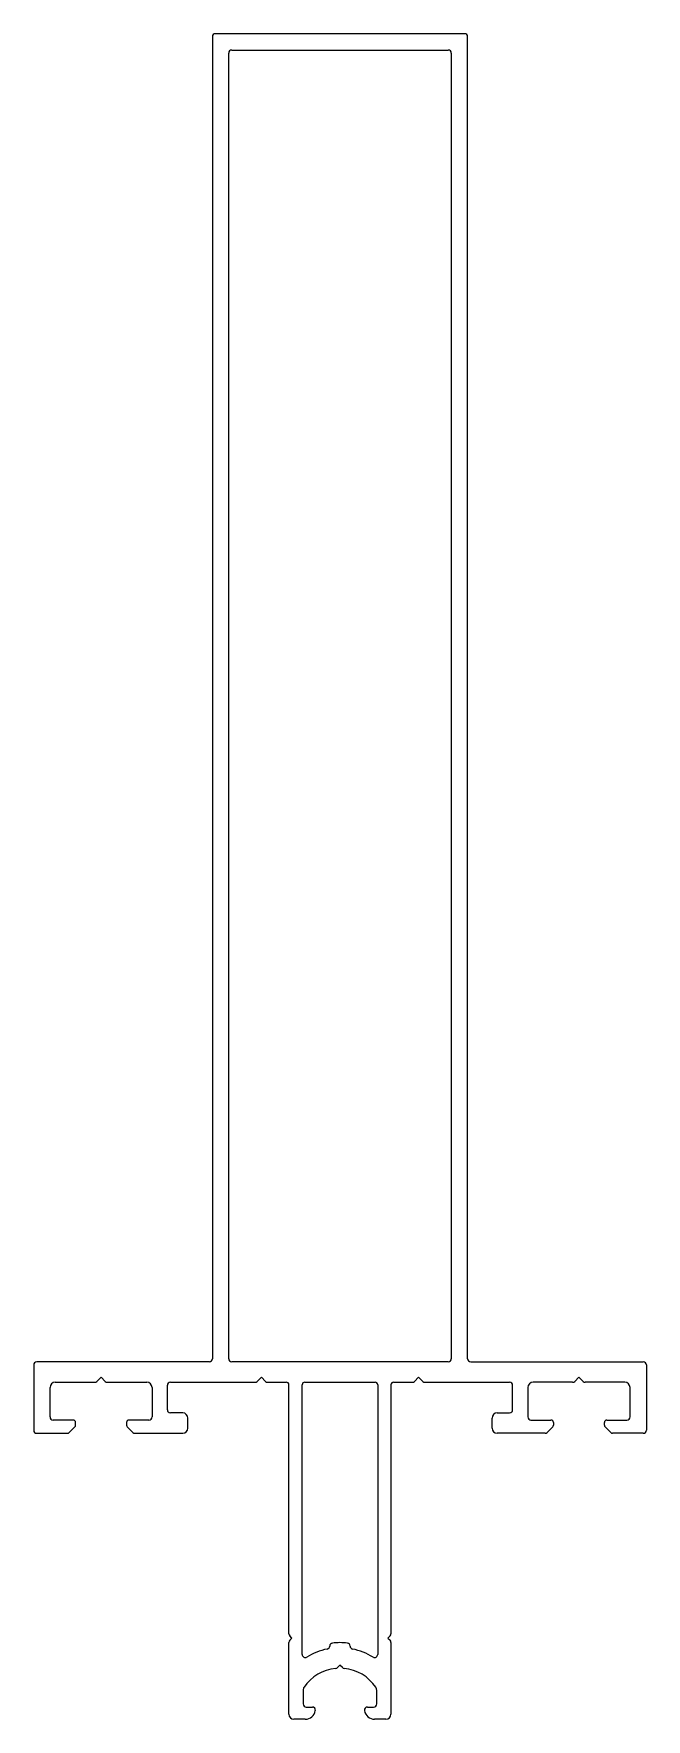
# Model space of a CAD drawing. Extents: x 821 to 881, y 447 to 612.
import ezdxf

# ---------------------------------------------------------------- set-up
doc = ezdxf.new("R2010")
doc.units = 0
doc.layers.get('0').update_dxf_attribs({"linetype": 'CONTINUOUS'})

msp = doc.modelspace()

# ---------------------------------------------------------------- linework, layer by layer
at = {"color": 0}
for p, q in [((838.62, 611.63), (838.62, 482.23)), ((863.32, 611.93), (838.92, 611.93)), ((863.62, 482.23), (863.62, 611.63)), ((840.22, 482.23), (840.22, 610.03)), ((840.52, 610.33), (861.72, 610.33)), ((862.02, 610.03), (862.02, 482.23)), ((838.32, 481.93), (821.42, 481.93)), ((861.72, 481.93), (840.52, 481.93)), ((863.92, 481.93), (880.82, 481.93)), ((821.12, 481.63), (821.12, 475.23)), ((827.3, 480.01), (827.71, 480.43)), ((827.71, 480.43), (828.13, 480.01)), ((843.01, 480.01), (843.42, 480.43)), ((843.42, 480.43), (843.83, 480.01)), ((858.4, 480.01), (858.81, 480.43)), ((858.81, 480.43), (859.22, 480.01)), ((874.52, 480.43), (874.11, 480.01)), ((874.93, 480.01), (874.52, 480.43)), ((881.12, 481.63), (881.12, 475.23)), ((822.72, 476.53), (822.72, 479.43)), ((823.22, 479.93), (827.09, 479.93)), ((828.34, 479.93), (832.21, 479.93)), ((832.71, 479.43), (832.71, 476.53)), ((834.21, 477.23), (834.21, 479.63)), ((834.51, 479.93), (842.79, 479.93)), ((844.04, 479.93), (845.86, 479.93)), ((846.11, 455.31), (846.11, 479.68)), ((847.41, 453.29), (847.41, 479.68)), ((847.66, 479.93), (854.56, 479.93)), ((854.81, 479.68), (854.81, 453.29)), ((856.11, 479.68), (856.11, 455.31)), ((856.36, 479.93), (858.19, 479.93)), ((859.44, 479.93), (867.72, 479.93)), ((868.02, 477.23), (868.02, 479.63)), ((869.52, 479.43), (869.52, 476.53)), ((873.9, 479.93), (870.02, 479.93)), ((879.02, 479.93), (875.14, 479.93)), ((879.52, 476.53), (879.52, 479.43)), ((835.71, 476.93), (834.51, 476.93)), ((866.52, 476.93), (867.72, 476.93)), ((824.97, 476.23), (823.02, 476.23)), ((824.59, 475), (825.15, 475.55)), ((825.22, 475.73), (825.22, 475.98)), ((830.21, 475.98), (830.21, 475.73)), ((830.28, 475.55), (830.84, 475)), ((832.41, 476.23), (830.46, 476.23)), ((836.21, 475.43), (836.21, 476.43)), ((866.02, 475.43), (866.02, 476.43)), ((869.82, 476.23), (871.77, 476.23)), ((871.95, 475.55), (871.4, 475)), ((872.02, 475.98), (872.02, 475.73)), ((877.01, 475.73), (877.01, 475.98)), ((877.64, 475), (877.09, 475.55)), ((877.26, 476.23), (879.22, 476.23)), ((821.42, 474.93), (824.42, 474.93)), ((831.01, 474.93), (835.71, 474.93)), ((871.22, 474.93), (866.52, 474.93)), ((880.82, 474.93), (877.82, 474.93)), ((846.11, 447.44), (846.11, 454.47)), ((846.41, 454.89), (846.2, 455.1)), ((846.2, 454.68), (846.41, 454.89)), ((856.03, 455.1), (855.81, 454.89)), ((855.81, 454.89), (856.03, 454.68)), ((856.11, 454.47), (856.11, 447.44)), ((851.11, 452.24), (850.88, 452.01)), ((851.35, 452.01), (851.11, 452.24)), ((847.51, 449.79), (847.51, 448.44)), ((854.71, 448.44), (854.71, 449.79)), ((847.81, 448.14), (848.41, 448.14)), ((853.82, 448.14), (854.41, 448.14)), ((847.71, 446.94), (846.61, 446.94)), ((855.61, 446.94), (854.51, 446.94))]:
    msp.add_line(p, q, dxfattribs=at)
for centre, radius, start, end in [((838.92, 611.63), 0.3, 90, 180), ((863.32, 611.63), 0.3, 0, 90), ((840.52, 610.03), 0.3, 90, 180), ((861.72, 610.03), 0.3, 0, 90), ((821.42, 481.63), 0.3, 90, 180), ((838.32, 482.23), 0.3, 270, 0), ((840.52, 482.23), 0.3, 180, 270), ((861.72, 482.23), 0.3, 270, 0), ((863.92, 482.23), 0.3, 180, 270), ((880.82, 481.63), 0.3, 0, 90), ((823.22, 479.43), 0.5, 90, 180), ((827.09, 480.23), 0.3, 270, 315), ((828.34, 480.23), 0.3, 225, 270), ((832.21, 479.43), 0.5, 0, 90), ((834.51, 479.63), 0.3, 90, 180), ((842.79, 480.23), 0.3, 270, 315), ((844.04, 480.23), 0.3, 225, 270), ((845.86, 479.68), 0.25, 0, 90), ((847.66, 479.68), 0.25, 90, 180), ((854.56, 479.68), 0.25, 0, 90), ((856.36, 479.68), 0.25, 90, 180), ((858.19, 480.23), 0.3, 270, 315), ((859.44, 480.23), 0.3, 225, 270), ((867.72, 479.63), 0.3, 0, 90), ((870.02, 479.43), 0.5, 90, 180), ((873.9, 480.23), 0.3, 270, 315), ((875.14, 480.23), 0.3, 225, 270), ((879.02, 479.43), 0.5, 0, 90), ((834.51, 477.23), 0.3, 180, 270), ((835.71, 476.43), 0.5, 0, 90), ((866.52, 476.43), 0.5, 90, 180), ((867.72, 477.23), 0.3, 270, 0), ((821.42, 475.23), 0.3, 180, 270), ((823.02, 476.53), 0.3, 180, 270), ((824.97, 475.98), 0.25, 0, 90), ((824.97, 475.73), 0.25, 315, 0), ((830.46, 475.98), 0.25, 90, 180), ((830.46, 475.73), 0.25, 180, 225), ((832.41, 476.53), 0.3, 270, 0), ((835.71, 475.43), 0.5, 270, 0), ((866.52, 475.43), 0.5, 180, 270), ((869.82, 476.53), 0.3, 180, 270), ((871.77, 475.98), 0.25, 0, 90), ((871.77, 475.73), 0.25, 315, 0), ((877.26, 475.98), 0.25, 90, 180), ((877.26, 475.73), 0.25, 180, 225), ((879.22, 476.53), 0.3, 270, 0), ((880.82, 475.23), 0.3, 270, 0), ((824.42, 475.18), 0.25, 270, 315), ((831.01, 475.18), 0.25, 225, 270), ((871.22, 475.18), 0.25, 270, 315), ((877.82, 475.18), 0.25, 225, 270), ((846.41, 455.31), 0.3, 180, 225), ((846.41, 454.47), 0.3, 135, 180), ((851.11, 447.7), 6.24, 101.4654, 121.324), ((849.81, 454.11), 0.3, 281.4654, 359.269), ((850.41, 454.1), 0.3, 96.2406, 179.269), ((851.11, 447.7), 6.74, 83.7594, 96.2406), ((851.81, 454.1), 0.3, 0.731, 83.7594), ((852.41, 454.11), 0.3, 180.731, 258.5346), ((851.11, 447.7), 6.24, 58.676, 78.5346), ((855.81, 455.31), 0.3, 315, 0), ((855.81, 454.47), 0.3, 0, 45), ((847.71, 453.29), 0.3, 180, 301.324), ((854.51, 453.29), 0.3, 238.676, 0), ((851.11, 447.7), 4.24, 95.6409, 145.9836), ((850.67, 452.22), 0.3, 275.6409, 315), ((851.56, 452.22), 0.3, 225, 264.3591), ((851.11, 447.7), 4.24, 34.0164, 84.3591), ((848.01, 449.79), 0.5, 145.9836, 180), ((854.21, 449.79), 0.5, 0, 34.0164), ((846.61, 447.44), 0.5, 180, 270), ((847.81, 448.44), 0.3, 180, 270), ((847.71, 447.94), 1, 270, 351.7868), ((848.41, 447.84), 0.3, 351.7868, 90), ((853.82, 447.84), 0.3, 90, 188.2132), ((854.51, 447.94), 1, 188.2132, 270), ((854.41, 448.44), 0.3, 270, 0), ((855.61, 447.44), 0.5, 270, 0)]:
    msp.add_arc(centre, radius, start, end, dxfattribs=at)

doc.saveas('drawing.dxf')
